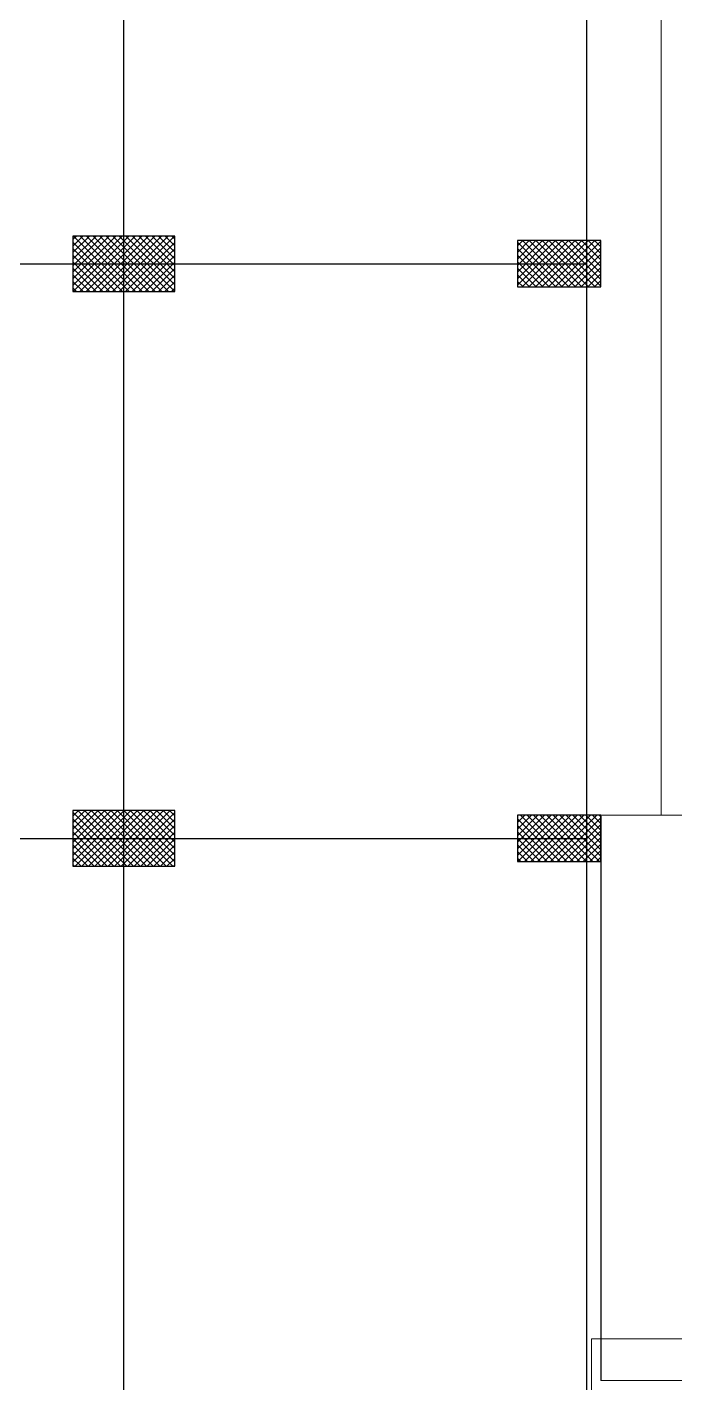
# Model space of a CAD drawing. Header units: millimetres. Extents: x -108 to 357, y -17 to 192.
# Drawn here: x 30.5 to 37.5, y 15.92 to 30.55 of the extents above; entities that cross this region are included whole.
import ezdxf

# ---------------------------------------------------------------- set-up
doc = ezdxf.new("R2010")
doc.units = ezdxf.units.MM
for name, color, linetype, lineweight in [('ars', 11, 'Continuous', 0), ('KOL', 1, 'Continuous', 30), ('lan', 7, 'Continuous', 15)]:
    doc.layers.add(name, color=color, linetype=linetype, lineweight=lineweight)
doc.layers.add('as', color=1, linetype='Continuous', plot=False)
doc.layers.add('POLYLINE TPAK', color=4, linetype='Continuous', lineweight=20, plot=False)

# ---------------------------------------------------------------- blocks, each defined once
blk = doc.blocks.new('k1')
at = {"layer": 'ars'}
h = blk.add_hatch(dxfattribs=at)
h.set_pattern_fill('_USER', color=256, scale=0.05, angle=45, double=1, pattern_type=0)
h.set_pattern_definition([(45, (0, -5), (-0.03535534, 0.03535534), []), (135, (0, -5), (-0.03535534, -0.03535534), [])])
h.paths.add_polyline_path([(-0.3, -0.55), (0.3, -0.55), (0.3, 0.55), (-0.3, 0.55)])
at = {"layer": 'KOL'}
blk.add_lwpolyline([(-0.3, -0.55), (0.3, -0.55), (0.3, 0.55), (-0.3, 0.55)], close=True, dxfattribs=at)
blk = doc.blocks.new('k3')
at = {"layer": 'ars'}
h = blk.add_hatch(dxfattribs=at)
h.set_pattern_fill('_USER', color=256, scale=0.05, angle=45, double=1, pattern_type=0)
h.set_pattern_definition([(45, (0, -5.05), (-0.03535534, 0.03535534), []), (135, (0, -5.05), (-0.03535534, -0.03535534), [])])
h.paths.add_polyline_path([(-0.25, -0.45), (0.25, -0.45), (0.25, 0.45), (-0.25, 0.45)])
at = {"layer": 'KOL'}
blk.add_lwpolyline([(-0.25, -0.45), (0.25, -0.45), (0.25, 0.45), (-0.25, 0.45)], close=True, dxfattribs=at)
blk = doc.blocks.new('A-DAS')
blk.add_lwpolyline([(6.1, 24.69), (6.1, 18.6)])
at = {"layer": 'as'}
for p, q in [((0.95, 15.75), (0.95, 45.55)), ((5.95, 18.25), (5.95, 43.05)), ((-7.15, 30.65), (5.95, 30.65)), ((-7.15, 24.45), (5.95, 24.45))]:
    blk.add_line(p, q, dxfattribs=at)
at = {"layer": 'lan'}
for p, q in [((6.75, 24.7), (6.75, 36.6)), ((6.1, 18.6), (38.15, 18.6))]:
    blk.add_line(p, q, dxfattribs=at)
blk.add_lwpolyline([(6.1, 24.7), (7.55, 24.7)], dxfattribs=at)
at = {"layer": 'POLYLINE TPAK', "color": 3}
for points in [[(-25.35, 2.45), (24.15, 2.45), (24.15, 0.544), (30.45, 0.544), (30.45, 2.45), (36.9, 2.45), (36.9, 15.95), (5.6, 15.95), (5.6, 18.05), (5.95, 18.05), (5.95, 43.25), (5.6, 43.25), (5.6, 45.35), (36.9, 45.35), (36.9, 58.85), (30.45, 58.85), (30.45, 60.75), (24.15, 60.75), (24.15, 58.85), (-25.35, 58.85)], [(6.1, 19.05), (6, 19.05), (6, 18), (5.65, 18), (5.65, 16), (36.95, 16), (36.95, 19.05), (6.1, 19.05)]]:
    blk.add_lwpolyline(points, dxfattribs=at)
at = {"layer": 'KOL'}
for name, p, rotation in [('k1', (0.95, 30.65), 90), ('k3', (5.65, 30.65), 270), ('k1', (0.95, 24.45), 90), ('k3', (5.65, 24.45), 270)]:
    blk.add_blockref(name, p, dxfattribs=dict(at, rotation=rotation))

msp = doc.modelspace()

# ---------------------------------------------------------------- block references
msp.add_blockref('A-DAS', (30.6, -2.65))

doc.saveas('drawing.dxf')
